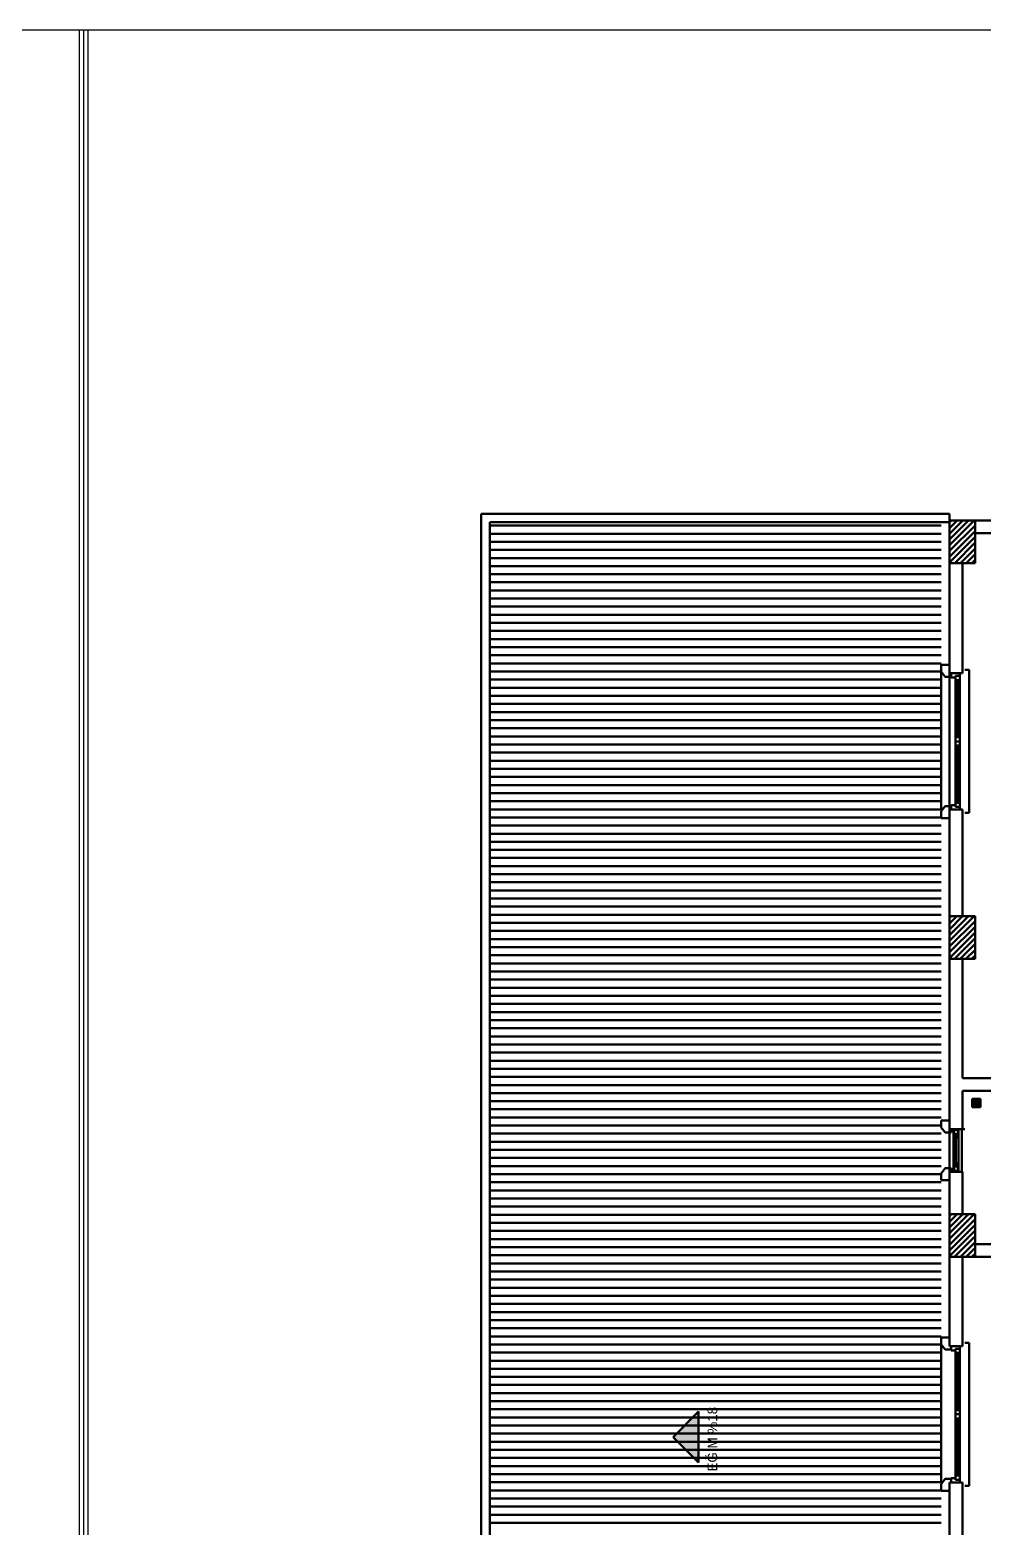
# Model space of a CAD drawing. Header units: millimetres. Extents: x 2046 to 14753, y 2361 to 29276.
# Drawn here: x 5561 to 6680, y 21453 to 23212 of the extents above; entities that cross this region are included whole.
import ezdxf

# ---------------------------------------------------------------- set-up
doc = ezdxf.new("R2010")
doc.units = ezdxf.units.MM
doc.layers.add('A.O. DUVAR', color=7, linetype='Continuous', lineweight=50)
doc.layers.add('yazi', color=251, linetype='Continuous', lineweight=25)
doc.styles.add('SS', font='arial.ttf', dxfattribs={"height": 11.5})

msp = doc.modelspace()

# ---------------------------------------------------------------- hatches: boundary and pattern name
at = {"layer": 'A.O. DUVAR'}
h = msp.add_hatch(color=256, dxfattribs=at)
h.dxf.hatch_style = 1
h.paths.add_polyline_path([(6346.454, 21589.123), (6316.454, 21559.123), (6346.454, 21529.123)])

# ---------------------------------------------------------------- linework, layer by layer
for p, q in [((6641.152, 22643.858), (6091.152, 22643.858)), ((6091.152, 22643.858), (6091.152, 20575.858)), ((6641.152, 22643.858), (6641.152, 21835.858)), ((6641.152, 22643.858), (6641.152, 22635.858)), ((6641.152, 22633.858), (6101.152, 22633.858)), ((6101.152, 22633.858), (6101.152, 20585.858)), ((6641.152, 22635.858), (6671.152, 22635.858)), ((6641.152, 22585.858), (6641.152, 22635.858)), ((6671.152, 22635.858), (6671.152, 22585.858)), ((6671.152, 22635.858), (6856.152, 22635.858)), ((6671.152, 22620.858), (6671.152, 22635.858)), ((6856.152, 22620.858), (6671.152, 22620.858)), ((6671.152, 22585.858), (6641.152, 22585.858)), ((6641.152, 22585.858), (6656.152, 22585.858)), ((6641.152, 22456.358), (6641.152, 22585.858)), ((6656.152, 22585.858), (6656.152, 22456.358)), ((6664.152, 22460.358), (6659.152, 22460.358)), ((6664.152, 22460.358), (6659.152, 22460.358)), ((6664.152, 22292.358), (6664.152, 22460.358)), ((6664.152, 22292.358), (6664.152, 22460.358)), ((6631.152, 22296.343), (6631.152, 22458.373)), ((6631.152, 22296.343), (6631.152, 22458.373)), ((6656.152, 22456.358), (6641.152, 22456.358)), ((6643.152, 22451.358), (6643.152, 22456.358)), ((6643.152, 22456.358), (6653.152, 22456.358)), ((6643.152, 22451.358), (6643.152, 22456.358)), ((6643.152, 22456.358), (6653.152, 22456.358)), ((6648.152, 22451.358), (6643.152, 22451.358)), ((6648.152, 22451.358), (6643.152, 22451.358)), ((6653.152, 22453.358), (6648.152, 22453.358)), ((6648.152, 22453.358), (6648.152, 22451.358)), ((6648.152, 22448.358), (6648.152, 22453.358)), ((6648.152, 22453.358), (6653.152, 22453.358)), ((6653.152, 22453.358), (6648.152, 22453.358)), ((6648.152, 22453.358), (6648.152, 22451.358)), ((6648.152, 22448.358), (6648.152, 22453.358)), ((6648.152, 22453.358), (6653.152, 22453.358)), ((6648.152, 22381.358), (6648.152, 22448.358)), ((6653.152, 22448.358), (6648.152, 22448.358)), ((6648.152, 22381.358), (6648.152, 22448.358)), ((6653.152, 22448.358), (6648.152, 22448.358)), ((6649.652, 22448.358), (6649.652, 22381.358)), ((6649.652, 22448.358), (6649.652, 22381.358)), ((6650.652, 22448.358), (6650.652, 22381.358)), ((6650.652, 22448.358), (6650.652, 22381.358)), ((6651.652, 22448.358), (6651.652, 22381.358)), ((6651.652, 22448.358), (6651.652, 22381.358)), ((6653.152, 22456.358), (6653.152, 22453.358)), ((6653.152, 22456.358), (6653.152, 22453.358)), ((6653.152, 22453.358), (6653.152, 22448.358)), ((6653.152, 22453.358), (6653.152, 22448.358)), ((6653.152, 22448.358), (6653.152, 22381.358)), ((6653.152, 22448.358), (6653.152, 22381.358)), ((6648.152, 22376.358), (6648.152, 22381.358)), ((6648.152, 22381.358), (6653.152, 22381.358)), ((6648.152, 22376.358), (6648.152, 22381.358)), ((6648.152, 22381.358), (6653.152, 22381.358)), ((6653.152, 22376.358), (6648.152, 22376.358)), ((6648.152, 22376.358), (6648.152, 22371.358)), ((6653.152, 22376.358), (6648.152, 22376.358)), ((6653.152, 22376.358), (6648.152, 22376.358)), ((6648.152, 22376.358), (6648.152, 22371.358)), ((6653.152, 22376.358), (6648.152, 22376.358)), ((6653.152, 22381.358), (6653.152, 22376.358)), ((6653.152, 22381.358), (6653.152, 22376.358)), ((6653.152, 22371.358), (6653.152, 22376.358)), ((6653.152, 22371.358), (6653.152, 22376.358)), ((6648.152, 22371.358), (6653.152, 22371.358)), ((6648.152, 22371.358), (6648.152, 22304.358)), ((6648.152, 22371.358), (6653.152, 22371.358)), ((6648.152, 22371.358), (6648.152, 22304.358)), ((6649.652, 22304.358), (6649.652, 22371.358)), ((6649.652, 22304.358), (6649.652, 22371.358)), ((6650.652, 22304.358), (6650.652, 22371.358)), ((6650.652, 22304.358), (6650.652, 22371.358)), ((6651.652, 22304.358), (6651.652, 22371.358)), ((6651.652, 22304.358), (6651.652, 22371.358)), ((6653.152, 22304.358), (6653.152, 22371.358)), ((6653.152, 22304.358), (6653.152, 22371.358)), ((6653.152, 22304.358), (6648.152, 22304.358)), ((6648.152, 22304.358), (6648.152, 22299.358)), ((6653.152, 22304.358), (6648.152, 22304.358)), ((6648.152, 22304.358), (6648.152, 22299.358)), ((6653.152, 22299.358), (6653.152, 22304.358)), ((6653.152, 22299.358), (6653.152, 22304.358)), ((6641.152, 22296.358), (6656.152, 22296.358)), ((6641.152, 22170.858), (6641.152, 22296.358)), ((6643.152, 22301.358), (6643.152, 22296.358)), ((6648.152, 22301.358), (6643.152, 22301.358)), ((6643.152, 22301.358), (6643.152, 22296.358)), ((6648.152, 22301.358), (6643.152, 22301.358)), ((6643.152, 22296.358), (6653.152, 22296.358)), ((6643.152, 22296.358), (6653.152, 22296.358)), ((6648.152, 22299.358), (6648.152, 22301.358)), ((6648.152, 22299.358), (6648.152, 22301.358)), ((6653.152, 22299.358), (6648.152, 22299.358)), ((6648.152, 22299.358), (6653.152, 22299.358)), ((6653.152, 22299.358), (6648.152, 22299.358)), ((6648.152, 22299.358), (6653.152, 22299.358)), ((6653.152, 22296.358), (6653.152, 22299.358)), ((6653.152, 22296.358), (6653.152, 22299.358)), ((6656.152, 22296.358), (6656.152, 22170.858)), ((6659.152, 22292.358), (6664.152, 22292.358)), ((6659.152, 22292.358), (6664.152, 22292.358)), ((6641.152, 22170.858), (6671.152, 22170.858)), ((6641.152, 22120.858), (6641.152, 22170.858)), ((6656.152, 22170.858), (6641.152, 22170.858)), ((6671.152, 22170.858), (6671.152, 22120.858)), ((6671.152, 22120.858), (6641.152, 22120.858)), ((6641.152, 21920.858), (6641.152, 22120.858)), ((6641.152, 22120.858), (6656.152, 22120.858)), ((6656.152, 22120.858), (6656.152, 21980.858)), ((6656.152, 21980.858), (7236.152, 21980.858)), ((6831.152, 21965.858), (6656.152, 21965.858)), ((6656.152, 21965.858), (6656.152, 21920.858)), ((6667.613, 21956.572), (6667.613, 21946.572)), ((6677.613, 21956.572), (6667.613, 21956.572)), ((6670.946, 21953.238), (6669.232, 21953.238)), ((6671.613, 21952.572), (6669.232, 21952.572)), ((6672.28, 21951.905), (6669.232, 21951.905)), ((6672.28, 21951.238), (6669.232, 21951.238)), ((6671.613, 21950.572), (6669.232, 21950.572)), ((6670.946, 21953.238), (6670.946, 21954.952)), ((6671.613, 21952.572), (6671.613, 21954.952)), ((6671.613, 21948.191), (6671.613, 21950.572)), ((6672.28, 21951.905), (6672.28, 21954.952)), ((6672.28, 21948.191), (6672.28, 21951.238)), ((6672.946, 21951.905), (6672.946, 21954.952)), ((6675.993, 21951.905), (6672.946, 21951.905)), ((6672.946, 21948.191), (6672.946, 21951.238)), ((6675.993, 21951.238), (6672.946, 21951.238)), ((6673.613, 21952.572), (6673.613, 21954.952)), ((6675.993, 21952.572), (6673.613, 21952.572)), ((6673.613, 21948.191), (6673.613, 21950.572)), ((6675.993, 21950.572), (6673.613, 21950.572)), ((6674.28, 21953.238), (6674.28, 21954.952)), ((6675.993, 21953.238), (6674.28, 21953.238)), ((6677.613, 21946.572), (6677.613, 21956.572)), ((6667.613, 21946.572), (6677.613, 21946.572)), ((6670.946, 21949.905), (6669.232, 21949.905)), ((6670.946, 21948.191), (6670.946, 21949.905)), ((6674.28, 21948.191), (6674.28, 21949.905)), ((6675.993, 21949.905), (6674.28, 21949.905)), ((6631.152, 21922.873), (6631.152, 21930.858)), ((6631.152, 21930.858), (6641.152, 21930.858)), ((6635.95, 21916.858), (6631.152, 21922.873)), ((6643.152, 21916.858), (6635.95, 21916.858)), ((6641.152, 21930.858), (6641.152, 21920.858)), ((6641.152, 21920.858), (6643.152, 21920.858)), ((6656.152, 21920.858), (6641.152, 21920.858)), ((6643.152, 21920.858), (6643.152, 21916.858)), ((6651.652, 21920.858), (6645.652, 21920.858)), ((6645.652, 21920.858), (6645.652, 21913.858)), ((6650.652, 21919.858), (6646.652, 21919.858)), ((6646.652, 21919.858), (6646.652, 21914.858)), ((6650.652, 21911.858), (6650.652, 21919.858)), ((6651.652, 21910.858), (6651.652, 21920.858)), ((6655.652, 21870.858), (6655.652, 21920.858)), ((6659.152, 21920.858), (6656.152, 21920.858)), ((6645.652, 21913.858), (6648.652, 21913.858)), ((6645.652, 21913.858), (6645.652, 21877.858)), ((6646.652, 21914.858), (6649.652, 21914.858)), ((6646.652, 21913.858), (6646.652, 21877.858)), ((6648.652, 21913.858), (6648.652, 21910.858)), ((6648.652, 21910.858), (6651.652, 21910.858)), ((6648.652, 21910.858), (6648.652, 21880.858)), ((6649.652, 21914.858), (6649.652, 21911.858)), ((6649.652, 21911.858), (6650.652, 21911.858)), ((6651.652, 21910.858), (6651.652, 21880.858)), ((6648.652, 21877.858), (6648.652, 21880.858)), ((6648.652, 21880.858), (6651.652, 21880.858)), ((6649.652, 21876.858), (6649.652, 21879.858)), ((6649.652, 21879.858), (6650.652, 21879.858)), ((6650.652, 21879.858), (6650.652, 21871.858)), ((6651.652, 21880.858), (6651.652, 21870.858)), ((6635.95, 21874.858), (6631.152, 21868.843)), ((6631.152, 21868.843), (6631.152, 21860.858)), ((6643.152, 21874.858), (6635.95, 21874.858)), ((6641.152, 21860.858), (6641.152, 21870.858)), ((6641.152, 21870.858), (6643.152, 21870.858)), ((6641.152, 21870.858), (6656.152, 21870.858)), ((6641.152, 21820.858), (6641.152, 21870.858)), ((6643.152, 21870.858), (6643.152, 21874.858)), ((6645.652, 21870.858), (6645.652, 21877.858)), ((6645.652, 21877.858), (6648.652, 21877.858)), ((6651.652, 21870.858), (6645.652, 21870.858)), ((6646.652, 21871.858), (6646.652, 21876.858)), ((6646.652, 21876.858), (6649.652, 21876.858)), ((6650.652, 21871.858), (6646.652, 21871.858)), ((6656.152, 21870.858), (6656.152, 21820.858)), ((6631.152, 21860.858), (6641.152, 21860.858)), ((6641.152, 21820.858), (6671.152, 21820.858)), ((6641.152, 21770.858), (6641.152, 21820.858)), ((6656.152, 21820.858), (6641.152, 21820.858)), ((6671.152, 21820.858), (6671.152, 21770.858)), ((6671.152, 21770.858), (6671.152, 21785.858)), ((6671.152, 21785.858), (6831.152, 21785.858)), ((6671.152, 21770.858), (6641.152, 21770.858)), ((6641.152, 21665.858), (6641.152, 21770.858)), ((6641.152, 21770.858), (6656.152, 21770.858)), ((6656.152, 21770.858), (6656.152, 21665.858)), ((7201.152, 21770.858), (6671.152, 21770.858)), ((6664.152, 21669.858), (6659.152, 21669.858)), ((6664.152, 21669.858), (6659.152, 21669.858)), ((6664.152, 21501.858), (6664.152, 21669.858)), ((6664.152, 21501.858), (6664.152, 21669.858)), ((6631.152, 21505.843), (6631.152, 21667.873)), ((6631.152, 21505.843), (6631.152, 21667.873)), ((6656.152, 21665.858), (6641.152, 21665.858)), ((6643.152, 21660.858), (6643.152, 21665.858)), ((6643.152, 21665.858), (6653.152, 21665.858)), ((6643.152, 21660.858), (6643.152, 21665.858)), ((6643.152, 21665.858), (6653.152, 21665.858)), ((6648.152, 21660.858), (6643.152, 21660.858)), ((6648.152, 21660.858), (6643.152, 21660.858)), ((6653.152, 21662.858), (6648.152, 21662.858)), ((6648.152, 21662.858), (6648.152, 21660.858)), ((6648.152, 21657.858), (6648.152, 21662.858)), ((6648.152, 21662.858), (6653.152, 21662.858)), ((6653.152, 21662.858), (6648.152, 21662.858)), ((6648.152, 21662.858), (6648.152, 21660.858)), ((6648.152, 21657.858), (6648.152, 21662.858)), ((6648.152, 21662.858), (6653.152, 21662.858)), ((6648.152, 21590.858), (6648.152, 21657.858)), ((6653.152, 21657.858), (6648.152, 21657.858)), ((6648.152, 21590.858), (6648.152, 21657.858)), ((6653.152, 21657.858), (6648.152, 21657.858)), ((6649.652, 21657.858), (6649.652, 21590.858)), ((6649.652, 21657.858), (6649.652, 21590.858)), ((6650.652, 21657.858), (6650.652, 21590.858)), ((6650.652, 21657.858), (6650.652, 21590.858)), ((6651.652, 21657.858), (6651.652, 21590.858)), ((6651.652, 21657.858), (6651.652, 21590.858)), ((6653.152, 21665.858), (6653.152, 21662.858)), ((6653.152, 21665.858), (6653.152, 21662.858)), ((6653.152, 21662.858), (6653.152, 21657.858)), ((6653.152, 21662.858), (6653.152, 21657.858)), ((6653.152, 21657.858), (6653.152, 21590.858)), ((6653.152, 21657.858), (6653.152, 21590.858)), ((6316.454, 21559.123), (6346.454, 21589.123)), ((6346.454, 21589.123), (6346.454, 21529.123)), ((6648.152, 21585.858), (6648.152, 21590.858)), ((6648.152, 21590.858), (6653.152, 21590.858)), ((6648.152, 21585.858), (6648.152, 21590.858)), ((6648.152, 21590.858), (6653.152, 21590.858)), ((6653.152, 21585.858), (6648.152, 21585.858)), ((6648.152, 21585.858), (6648.152, 21580.858)), ((6653.152, 21585.858), (6648.152, 21585.858)), ((6653.152, 21585.858), (6648.152, 21585.858)), ((6648.152, 21585.858), (6648.152, 21580.858)), ((6653.152, 21585.858), (6648.152, 21585.858)), ((6648.152, 21580.858), (6653.152, 21580.858)), ((6648.152, 21580.858), (6648.152, 21513.858)), ((6648.152, 21580.858), (6653.152, 21580.858)), ((6648.152, 21580.858), (6648.152, 21513.858)), ((6649.652, 21513.858), (6649.652, 21580.858)), ((6649.652, 21513.858), (6649.652, 21580.858)), ((6650.652, 21513.858), (6650.652, 21580.858)), ((6650.652, 21513.858), (6650.652, 21580.858)), ((6651.652, 21513.858), (6651.652, 21580.858)), ((6651.652, 21513.858), (6651.652, 21580.858)), ((6653.152, 21590.858), (6653.152, 21585.858)), ((6653.152, 21590.858), (6653.152, 21585.858)), ((6653.152, 21580.858), (6653.152, 21585.858)), ((6653.152, 21580.858), (6653.152, 21585.858)), ((6653.152, 21513.858), (6653.152, 21580.858)), ((6653.152, 21513.858), (6653.152, 21580.858)), ((6346.454, 21529.123), (6316.454, 21559.123)), ((6643.152, 21510.858), (6643.152, 21505.858)), ((6648.152, 21510.858), (6643.152, 21510.858)), ((6643.152, 21510.858), (6643.152, 21505.858)), ((6648.152, 21510.858), (6643.152, 21510.858)), ((6653.152, 21513.858), (6648.152, 21513.858)), ((6648.152, 21513.858), (6648.152, 21508.858)), ((6653.152, 21513.858), (6648.152, 21513.858)), ((6648.152, 21513.858), (6648.152, 21508.858)), ((6648.152, 21508.858), (6648.152, 21510.858)), ((6648.152, 21508.858), (6648.152, 21510.858)), ((6653.152, 21508.858), (6653.152, 21513.858)), ((6653.152, 21508.858), (6653.152, 21513.858)), ((6641.152, 21400.858), (6641.152, 21505.858)), ((6641.152, 21505.858), (6656.152, 21505.858)), ((6643.152, 21505.858), (6653.152, 21505.858)), ((6643.152, 21505.858), (6653.152, 21505.858)), ((6653.152, 21508.858), (6648.152, 21508.858)), ((6648.152, 21508.858), (6653.152, 21508.858)), ((6653.152, 21508.858), (6648.152, 21508.858)), ((6648.152, 21508.858), (6653.152, 21508.858)), ((6653.152, 21505.858), (6653.152, 21508.858)), ((6653.152, 21505.858), (6653.152, 21508.858)), ((6656.152, 21505.858), (6656.152, 21400.858)), ((6659.152, 21501.858), (6664.152, 21501.858)), ((6659.152, 21501.858), (6664.152, 21501.858))]:
    msp.add_line(p, q, dxfattribs=at)
at = {"layer": 'A.O. DUVAR', "linetype": 'Continuous', "transparency": 33554488}
for p, q in [((6631.152, 22629.907), (6101.152, 22629.907)), ((6631.152, 22620.382), (6101.152, 22620.382)), ((6631.152, 22610.857), (6101.152, 22610.857)), ((6631.152, 22601.332), (6101.152, 22601.332)), ((6631.152, 22591.807), (6101.152, 22591.807)), ((6631.152, 22582.282), (6101.152, 22582.282)), ((6631.152, 22572.757), (6101.152, 22572.757)), ((6631.152, 22563.232), (6101.152, 22563.232)), ((6631.152, 22553.707), (6101.152, 22553.707)), ((6631.152, 22544.182), (6101.152, 22544.182)), ((6631.152, 22534.657), (6101.152, 22534.657)), ((6631.152, 22525.132), (6101.152, 22525.132)), ((6631.152, 22515.607), (6101.152, 22515.607)), ((6631.152, 22506.082), (6101.152, 22506.082)), ((6631.152, 22496.557), (6101.152, 22496.557)), ((6631.152, 22487.032), (6101.152, 22487.032)), ((6631.152, 22477.507), (6101.152, 22477.507)), ((6631.152, 22467.982), (6101.152, 22467.982)), ((6631.152, 22458.457), (6101.152, 22458.457)), ((6631.152, 22448.932), (6101.152, 22448.932)), ((6631.152, 22439.407), (6101.152, 22439.407)), ((6631.152, 22429.882), (6101.152, 22429.882)), ((6631.152, 22420.357), (6101.152, 22420.357)), ((6631.152, 22410.832), (6101.152, 22410.832)), ((6631.152, 22401.307), (6101.152, 22401.307)), ((6631.152, 22391.782), (6101.152, 22391.782)), ((6631.152, 22382.257), (6101.152, 22382.257)), ((6631.152, 22372.732), (6101.152, 22372.732)), ((6631.152, 22363.207), (6101.152, 22363.207)), ((6631.152, 22353.682), (6101.152, 22353.682)), ((6631.152, 22344.157), (6101.152, 22344.157)), ((6631.152, 22334.632), (6101.152, 22334.632)), ((6631.152, 22325.107), (6101.152, 22325.107)), ((6631.152, 22315.582), (6101.152, 22315.582)), ((6631.152, 22306.057), (6101.152, 22306.057)), ((6631.152, 22296.532), (6101.152, 22296.532)), ((6631.152, 22287.007), (6101.152, 22287.007)), ((6631.152, 22277.482), (6101.152, 22277.482)), ((6631.152, 22267.957), (6101.152, 22267.957)), ((6631.152, 22258.432), (6101.152, 22258.432)), ((6631.152, 22248.907), (6101.152, 22248.907)), ((6631.152, 22239.382), (6101.152, 22239.382)), ((6631.152, 22229.857), (6101.152, 22229.857)), ((6631.152, 22220.332), (6101.152, 22220.332)), ((6631.152, 22210.807), (6101.152, 22210.807)), ((6631.152, 22201.282), (6101.152, 22201.282)), ((6631.152, 22191.757), (6101.152, 22191.757)), ((6631.152, 22182.232), (6101.152, 22182.232)), ((6631.152, 22172.707), (6101.152, 22172.707)), ((6631.152, 22163.182), (6101.152, 22163.182)), ((6631.152, 22153.657), (6101.152, 22153.657)), ((6631.152, 22144.132), (6101.152, 22144.132)), ((6631.152, 22134.607), (6101.152, 22134.607)), ((6631.152, 22125.082), (6101.152, 22125.082)), ((6631.152, 22115.557), (6101.152, 22115.557)), ((6631.152, 22106.032), (6101.152, 22106.032)), ((6631.152, 22096.507), (6101.152, 22096.507)), ((6631.152, 22086.982), (6101.152, 22086.982)), ((6631.152, 22077.457), (6101.152, 22077.457)), ((6631.152, 22067.932), (6101.152, 22067.932)), ((6631.152, 22058.407), (6101.152, 22058.407)), ((6631.152, 22048.882), (6101.152, 22048.882)), ((6631.152, 22039.357), (6101.152, 22039.357)), ((6631.152, 22029.832), (6101.152, 22029.832)), ((6631.152, 22020.307), (6101.152, 22020.307)), ((6631.152, 22010.782), (6101.152, 22010.782)), ((6631.152, 22001.257), (6101.152, 22001.257)), ((6631.152, 21991.732), (6101.152, 21991.732)), ((6631.152, 21982.207), (6101.152, 21982.207)), ((6631.152, 21972.682), (6101.152, 21972.682)), ((6631.152, 21963.157), (6101.152, 21963.157)), ((6631.152, 21953.632), (6101.152, 21953.632)), ((6631.152, 21944.107), (6101.152, 21944.107)), ((6631.152, 21934.582), (6101.152, 21934.582)), ((6631.152, 21925.057), (6101.152, 21925.057)), ((6631.152, 21915.532), (6101.152, 21915.532)), ((6631.152, 21906.007), (6101.152, 21906.007)), ((6631.152, 21896.482), (6101.152, 21896.482)), ((6631.152, 21886.957), (6101.152, 21886.957)), ((6631.152, 21877.432), (6101.152, 21877.432)), ((6631.152, 21867.907), (6101.152, 21867.907)), ((6631.152, 21858.382), (6101.152, 21858.382)), ((6631.152, 21848.857), (6101.152, 21848.857)), ((6631.152, 21839.332), (6101.152, 21839.332)), ((6631.152, 21829.807), (6101.152, 21829.807)), ((6631.152, 21820.282), (6101.152, 21820.282)), ((6631.152, 21810.757), (6101.152, 21810.757)), ((6631.152, 21801.232), (6101.152, 21801.232)), ((6631.152, 21791.707), (6101.152, 21791.707)), ((6631.152, 21782.182), (6101.152, 21782.182)), ((6631.152, 21772.657), (6101.152, 21772.657)), ((6631.152, 21763.132), (6101.152, 21763.132)), ((6631.152, 21753.607), (6101.152, 21753.607)), ((6631.152, 21744.082), (6101.152, 21744.082)), ((6631.152, 21734.557), (6101.152, 21734.557)), ((6631.152, 21725.032), (6101.152, 21725.032)), ((6631.152, 21715.507), (6101.152, 21715.507)), ((6631.152, 21705.982), (6101.152, 21705.982)), ((6631.152, 21696.457), (6101.152, 21696.457)), ((6631.152, 21686.932), (6101.152, 21686.932)), ((6631.152, 21677.407), (6101.152, 21677.407)), ((6631.152, 21667.882), (6101.152, 21667.882)), ((6631.152, 21658.357), (6101.152, 21658.357)), ((6631.152, 21648.832), (6101.152, 21648.832)), ((6631.152, 21639.307), (6101.152, 21639.307)), ((6631.152, 21629.782), (6101.152, 21629.782)), ((6631.152, 21620.257), (6101.152, 21620.257)), ((6631.152, 21610.732), (6101.152, 21610.732)), ((6631.152, 21601.207), (6101.152, 21601.207)), ((6631.152, 21591.682), (6101.152, 21591.682)), ((6631.152, 21582.157), (6101.152, 21582.157)), ((6631.152, 21572.632), (6101.152, 21572.632)), ((6631.152, 21563.107), (6101.152, 21563.107)), ((6631.152, 21553.582), (6101.152, 21553.582)), ((6631.152, 21544.057), (6101.152, 21544.057)), ((6631.152, 21534.532), (6101.152, 21534.532)), ((6631.152, 21525.007), (6101.152, 21525.007)), ((6631.152, 21515.482), (6101.152, 21515.482)), ((6631.152, 21505.957), (6101.152, 21505.957)), ((6631.152, 21496.432), (6101.152, 21496.432)), ((6631.152, 21486.907), (6101.152, 21486.907)), ((6631.152, 21477.382), (6101.152, 21477.382)), ((6631.152, 21467.857), (6101.152, 21467.857)), ((6631.152, 21458.332), (6101.152, 21458.332))]:
    msp.add_line(p, q, dxfattribs=at)
at = {"layer": 'A.O. DUVAR', "linetype": 'Continuous', "ltscale": 10}
for p, q in [((6641.152, 22633.745), (6643.265, 22635.858)), ((6641.152, 22627.01), (6650, 22635.858)), ((6641.152, 22620.275), (6656.736, 22635.858)), ((6641.152, 22613.54), (6663.471, 22635.858)), ((6641.152, 22606.805), (6670.206, 22635.858)), ((6641.152, 22600.069), (6671.152, 22630.069)), ((6641.152, 22593.334), (6671.152, 22623.334)), ((6643.66, 22632.885), (6643.66, 22632.885)), ((6643.66, 22626.15), (6643.66, 22626.15)), ((6643.66, 22619.415), (6643.66, 22619.415)), ((6647.027, 22629.517), (6647.027, 22629.517)), ((6647.027, 22622.782), (6647.027, 22622.782)), ((6650.395, 22632.885), (6650.395, 22632.885)), ((6650.395, 22626.15), (6650.395, 22626.15)), ((6650.395, 22619.415), (6650.395, 22619.415)), ((6653.762, 22629.517), (6653.762, 22629.517)), ((6653.762, 22622.782), (6653.762, 22622.782)), ((6657.13, 22632.885), (6657.13, 22632.885)), ((6657.13, 22626.15), (6657.13, 22626.15)), ((6657.13, 22619.415), (6657.13, 22619.415)), ((6660.497, 22629.517), (6660.497, 22629.517)), ((6660.497, 22622.782), (6660.497, 22622.782)), ((6663.865, 22632.885), (6663.865, 22632.885)), ((6663.865, 22626.15), (6663.865, 22626.15)), ((6663.865, 22619.415), (6663.865, 22619.415)), ((6667.233, 22629.517), (6667.233, 22629.517)), ((6667.233, 22622.782), (6667.233, 22622.782)), ((6670.6, 22632.885), (6670.6, 22632.885)), ((6670.6, 22626.15), (6670.6, 22626.15)), ((6670.6, 22619.415), (6670.6, 22619.415)), ((6641.152, 22586.599), (6671.152, 22616.599)), ((6643.66, 22612.679), (6643.66, 22612.679)), ((6643.66, 22605.944), (6643.66, 22605.944)), ((6647.027, 22616.047), (6647.027, 22616.047)), ((6647.027, 22609.312), (6647.027, 22609.312)), ((6647.027, 22602.577), (6647.027, 22602.577)), ((6647.147, 22585.858), (6671.152, 22609.864)), ((6650.395, 22612.679), (6650.395, 22612.679)), ((6650.395, 22605.944), (6650.395, 22605.944)), ((6653.762, 22616.047), (6653.762, 22616.047)), ((6653.762, 22609.312), (6653.762, 22609.312)), ((6653.762, 22602.577), (6653.762, 22602.577)), ((6653.882, 22585.858), (6671.152, 22603.129)), ((6657.13, 22612.679), (6657.13, 22612.679)), ((6657.13, 22605.944), (6657.13, 22605.944)), ((6660.497, 22616.047), (6660.497, 22616.047)), ((6660.497, 22609.312), (6660.497, 22609.312)), ((6660.497, 22602.577), (6660.497, 22602.577)), ((6663.865, 22612.679), (6663.865, 22612.679)), ((6663.865, 22605.944), (6663.865, 22605.944)), ((6667.233, 22616.047), (6667.233, 22616.047)), ((6667.233, 22609.312), (6667.233, 22609.312)), ((6667.233, 22602.577), (6667.233, 22602.577)), ((6670.6, 22612.679), (6670.6, 22612.679)), ((6670.6, 22605.944), (6670.6, 22605.944)), ((6643.66, 22599.209), (6643.66, 22599.209)), ((6643.66, 22592.474), (6643.66, 22592.474)), ((6647.027, 22595.841), (6647.027, 22595.841)), ((6647.027, 22589.106), (6647.027, 22589.106)), ((6650.395, 22599.209), (6650.395, 22599.209)), ((6650.395, 22592.474), (6650.395, 22592.474)), ((6653.762, 22595.841), (6653.762, 22595.841)), ((6653.762, 22589.106), (6653.762, 22589.106)), ((6657.13, 22599.209), (6657.13, 22599.209)), ((6657.13, 22592.474), (6657.13, 22592.474)), ((6660.497, 22595.841), (6660.497, 22595.841)), ((6660.497, 22589.106), (6660.497, 22589.106)), ((6660.617, 22585.858), (6671.152, 22596.393)), ((6663.865, 22599.209), (6663.865, 22599.209)), ((6663.865, 22592.474), (6663.865, 22592.474)), ((6667.233, 22595.841), (6667.233, 22595.841)), ((6667.233, 22589.106), (6667.233, 22589.106)), ((6667.352, 22585.858), (6671.152, 22589.658)), ((6670.6, 22599.209), (6670.6, 22599.209)), ((6670.6, 22592.474), (6670.6, 22592.474)), ((6641.152, 22169.017), (6642.994, 22170.858)), ((6641.152, 22162.282), (6649.729, 22170.858)), ((6641.152, 22155.547), (6656.464, 22170.858)), ((6641.152, 22148.812), (6663.199, 22170.858)), ((6641.152, 22142.076), (6669.934, 22170.858)), ((6641.152, 22135.341), (6671.152, 22165.341)), ((6643.66, 22168.157), (6643.66, 22168.157)), ((6643.66, 22161.421), (6643.66, 22161.421)), ((6647.027, 22164.789), (6647.027, 22164.789)), ((6650.395, 22168.157), (6650.395, 22168.157)), ((6650.395, 22161.421), (6650.395, 22161.421)), ((6653.762, 22164.789), (6653.762, 22164.789)), ((6657.13, 22168.157), (6657.13, 22168.157)), ((6657.13, 22161.421), (6657.13, 22161.421)), ((6660.497, 22164.789), (6660.497, 22164.789)), ((6663.865, 22168.157), (6663.865, 22168.157)), ((6663.865, 22161.421), (6663.865, 22161.421)), ((6667.233, 22164.789), (6667.233, 22164.789)), ((6670.6, 22168.157), (6670.6, 22168.157)), ((6670.6, 22161.421), (6670.6, 22161.421)), ((6641.152, 22128.606), (6671.152, 22158.606)), ((6641.152, 22121.871), (6671.152, 22151.871)), ((6643.66, 22154.686), (6643.66, 22154.686)), ((6643.66, 22147.951), (6643.66, 22147.951)), ((6646.875, 22120.858), (6671.152, 22145.136)), ((6647.027, 22158.054), (6647.027, 22158.054)), ((6647.027, 22151.319), (6647.027, 22151.319)), ((6647.027, 22144.584), (6647.027, 22144.584)), ((6650.395, 22154.686), (6650.395, 22154.686)), ((6650.395, 22147.951), (6650.395, 22147.951)), ((6653.762, 22158.054), (6653.762, 22158.054)), ((6653.762, 22151.319), (6653.762, 22151.319)), ((6653.762, 22144.584), (6653.762, 22144.584)), ((6657.13, 22154.686), (6657.13, 22154.686)), ((6657.13, 22147.951), (6657.13, 22147.951)), ((6660.497, 22158.054), (6660.497, 22158.054)), ((6660.497, 22151.319), (6660.497, 22151.319)), ((6660.497, 22144.584), (6660.497, 22144.584)), ((6663.865, 22154.686), (6663.865, 22154.686)), ((6663.865, 22147.951), (6663.865, 22147.951)), ((6667.233, 22158.054), (6667.233, 22158.054)), ((6667.233, 22151.319), (6667.233, 22151.319)), ((6667.233, 22144.584), (6667.233, 22144.584)), ((6670.6, 22154.686), (6670.6, 22154.686)), ((6670.6, 22147.951), (6670.6, 22147.951)), ((6643.66, 22141.216), (6643.66, 22141.216)), ((6643.66, 22134.481), (6643.66, 22134.481)), ((6643.66, 22127.746), (6643.66, 22127.746)), ((6647.027, 22137.848), (6647.027, 22137.848)), ((6647.027, 22131.113), (6647.027, 22131.113)), ((6650.395, 22141.216), (6650.395, 22141.216)), ((6650.395, 22134.481), (6650.395, 22134.481)), ((6650.395, 22127.746), (6650.395, 22127.746)), ((6653.61, 22120.858), (6671.152, 22138.4)), ((6653.762, 22137.848), (6653.762, 22137.848)), ((6653.762, 22131.113), (6653.762, 22131.113)), ((6657.13, 22141.216), (6657.13, 22141.216)), ((6657.13, 22134.481), (6657.13, 22134.481)), ((6657.13, 22127.746), (6657.13, 22127.746)), ((6660.345, 22120.858), (6671.152, 22131.665)), ((6660.497, 22137.848), (6660.497, 22137.848)), ((6660.497, 22131.113), (6660.497, 22131.113)), ((6663.865, 22141.216), (6663.865, 22141.216)), ((6663.865, 22134.481), (6663.865, 22134.481)), ((6663.865, 22127.746), (6663.865, 22127.746)), ((6667.233, 22137.848), (6667.233, 22137.848)), ((6667.233, 22131.113), (6667.233, 22131.113)), ((6670.6, 22141.216), (6670.6, 22141.216)), ((6670.6, 22134.481), (6670.6, 22134.481)), ((6670.6, 22127.746), (6670.6, 22127.746)), ((6643.66, 22121.01), (6643.66, 22121.01)), ((6647.027, 22124.378), (6647.027, 22124.378)), ((6650.395, 22121.01), (6650.395, 22121.01)), ((6653.762, 22124.378), (6653.762, 22124.378)), ((6657.13, 22121.01), (6657.13, 22121.01)), ((6660.497, 22124.378), (6660.497, 22124.378)), ((6663.865, 22121.01), (6663.865, 22121.01)), ((6667.081, 22120.858), (6671.152, 22124.93)), ((6667.233, 22124.378), (6667.233, 22124.378)), ((6670.6, 22121.01), (6670.6, 22121.01)), ((6641.152, 21818.787), (6643.224, 21820.858)), ((6641.152, 21812.052), (6649.959, 21820.858)), ((6641.152, 21805.317), (6656.694, 21820.858)), ((6641.152, 21798.582), (6663.429, 21820.858)), ((6641.152, 21791.846), (6670.164, 21820.858)), ((6641.152, 21785.111), (6671.152, 21815.111)), ((6643.66, 21817.927), (6643.66, 21817.927)), ((6643.66, 21811.192), (6643.66, 21811.192)), ((6647.027, 21814.559), (6647.027, 21814.559)), ((6650.395, 21817.927), (6650.395, 21817.927)), ((6650.395, 21811.192), (6650.395, 21811.192)), ((6653.762, 21814.559), (6653.762, 21814.559)), ((6657.13, 21817.927), (6657.13, 21817.927)), ((6657.13, 21811.192), (6657.13, 21811.192)), ((6660.497, 21814.559), (6660.497, 21814.559)), ((6663.865, 21817.927), (6663.865, 21817.927)), ((6663.865, 21811.192), (6663.865, 21811.192)), ((6667.233, 21814.559), (6667.233, 21814.559)), ((6670.6, 21817.927), (6670.6, 21817.927)), ((6670.6, 21811.192), (6670.6, 21811.192)), ((6641.152, 21778.376), (6671.152, 21808.376)), ((6641.152, 21771.641), (6671.152, 21801.641)), ((6643.66, 21804.456), (6643.66, 21804.456)), ((6643.66, 21797.721), (6643.66, 21797.721)), ((6647.027, 21807.824), (6647.027, 21807.824)), ((6647.027, 21801.089), (6647.027, 21801.089)), ((6647.027, 21794.354), (6647.027, 21794.354)), ((6647.105, 21770.858), (6671.152, 21794.906)), ((6650.395, 21804.456), (6650.395, 21804.456)), ((6650.395, 21797.721), (6650.395, 21797.721)), ((6653.762, 21807.824), (6653.762, 21807.824)), ((6653.762, 21801.089), (6653.762, 21801.089)), ((6653.762, 21794.354), (6653.762, 21794.354)), ((6657.13, 21804.456), (6657.13, 21804.456)), ((6657.13, 21797.721), (6657.13, 21797.721)), ((6660.497, 21807.824), (6660.497, 21807.824)), ((6660.497, 21801.089), (6660.497, 21801.089)), ((6660.497, 21794.354), (6660.497, 21794.354)), ((6663.865, 21804.456), (6663.865, 21804.456)), ((6663.865, 21797.721), (6663.865, 21797.721)), ((6667.233, 21807.824), (6667.233, 21807.824)), ((6667.233, 21801.089), (6667.233, 21801.089)), ((6667.233, 21794.354), (6667.233, 21794.354)), ((6670.6, 21804.456), (6670.6, 21804.456)), ((6670.6, 21797.721), (6670.6, 21797.721)), ((6643.66, 21790.986), (6643.66, 21790.986)), ((6643.66, 21784.251), (6643.66, 21784.251)), ((6643.66, 21777.516), (6643.66, 21777.516)), ((6647.027, 21787.618), (6647.027, 21787.618)), ((6647.027, 21780.883), (6647.027, 21780.883)), ((6650.395, 21790.986), (6650.395, 21790.986)), ((6650.395, 21784.251), (6650.395, 21784.251)), ((6650.395, 21777.516), (6650.395, 21777.516)), ((6653.762, 21787.618), (6653.762, 21787.618)), ((6653.762, 21780.883), (6653.762, 21780.883)), ((6653.84, 21770.858), (6671.152, 21788.17)), ((6657.13, 21790.986), (6657.13, 21790.986)), ((6657.13, 21784.251), (6657.13, 21784.251)), ((6657.13, 21777.516), (6657.13, 21777.516)), ((6660.497, 21787.618), (6660.497, 21787.618)), ((6660.497, 21780.883), (6660.497, 21780.883)), ((6660.575, 21770.858), (6671.152, 21781.435)), ((6663.865, 21790.986), (6663.865, 21790.986)), ((6663.865, 21784.251), (6663.865, 21784.251)), ((6663.865, 21777.516), (6663.865, 21777.516)), ((6667.233, 21787.618), (6667.233, 21787.618)), ((6667.233, 21780.883), (6667.233, 21780.883)), ((6667.311, 21770.858), (6671.152, 21774.7)), ((6670.6, 21790.986), (6670.6, 21790.986)), ((6670.6, 21784.251), (6670.6, 21784.251)), ((6670.6, 21777.516), (6670.6, 21777.516)), ((6647.027, 21774.148), (6647.027, 21774.148)), ((6653.762, 21774.148), (6653.762, 21774.148)), ((6660.497, 21774.148), (6660.497, 21774.148)), ((6667.233, 21774.148), (6667.233, 21774.148))]:
    msp.add_line(p, q, dxfattribs=at)
at = {"layer": 'A.O. DUVAR', "ltscale": 100}
for p, q in [((6631.152, 22458.373), (6631.152, 22466.358)), ((6631.152, 22466.358), (6641.152, 22466.358)), ((6631.152, 22458.373), (6631.152, 22466.358)), ((6631.152, 22466.358), (6641.152, 22466.358)), ((6641.152, 22466.358), (6641.152, 22456.358)), ((6641.152, 22466.358), (6641.152, 22456.358)), ((6635.95, 22452.358), (6631.152, 22458.373)), ((6635.95, 22452.358), (6631.152, 22458.373)), ((6643.152, 22452.358), (6635.95, 22452.358)), ((6643.152, 22452.358), (6635.95, 22452.358)), ((6641.152, 22456.358), (6643.152, 22456.358)), ((6641.152, 22456.358), (6643.152, 22456.358)), ((6643.152, 22456.358), (6643.152, 22452.358)), ((6643.152, 22456.358), (6643.152, 22452.358)), ((6635.95, 22300.358), (6631.152, 22294.343)), ((6635.95, 22300.358), (6631.152, 22294.343)), ((6631.152, 22294.343), (6631.152, 22286.358)), ((6631.152, 22294.343), (6631.152, 22286.358)), ((6631.152, 22286.358), (6641.152, 22286.358)), ((6631.152, 22286.358), (6641.152, 22286.358)), ((6643.152, 22300.358), (6635.95, 22300.358)), ((6643.152, 22300.358), (6635.95, 22300.358)), ((6641.152, 22286.358), (6641.152, 22296.358)), ((6641.152, 22296.358), (6643.152, 22296.358)), ((6641.152, 22286.358), (6641.152, 22296.358)), ((6641.152, 22296.358), (6643.152, 22296.358)), ((6643.152, 22296.358), (6643.152, 22300.358)), ((6643.152, 22296.358), (6643.152, 22300.358)), ((6631.152, 21667.873), (6631.152, 21675.858)), ((6631.152, 21675.858), (6641.152, 21675.858)), ((6631.152, 21667.873), (6631.152, 21675.858)), ((6631.152, 21675.858), (6641.152, 21675.858)), ((6641.152, 21675.858), (6641.152, 21665.858)), ((6641.152, 21675.858), (6641.152, 21665.858)), ((6635.95, 21661.858), (6631.152, 21667.873)), ((6635.95, 21661.858), (6631.152, 21667.873)), ((6643.152, 21661.858), (6635.95, 21661.858)), ((6643.152, 21661.858), (6635.95, 21661.858)), ((6641.152, 21665.858), (6643.152, 21665.858)), ((6641.152, 21665.858), (6643.152, 21665.858)), ((6643.152, 21665.858), (6643.152, 21661.858)), ((6643.152, 21665.858), (6643.152, 21661.858)), ((6635.95, 21509.858), (6631.152, 21503.843)), ((6635.95, 21509.858), (6631.152, 21503.843)), ((6631.152, 21503.843), (6631.152, 21495.858)), ((6631.152, 21503.843), (6631.152, 21495.858)), ((6631.152, 21495.858), (6641.152, 21495.858)), ((6631.152, 21495.858), (6641.152, 21495.858)), ((6643.152, 21509.858), (6635.95, 21509.858)), ((6643.152, 21509.858), (6635.95, 21509.858)), ((6641.152, 21495.858), (6641.152, 21505.858)), ((6641.152, 21505.858), (6643.152, 21505.858)), ((6641.152, 21495.858), (6641.152, 21505.858)), ((6641.152, 21505.858), (6643.152, 21505.858)), ((6643.152, 21505.858), (6643.152, 21509.858)), ((6643.152, 21505.858), (6643.152, 21509.858))]:
    msp.add_line(p, q, dxfattribs=at)
at = {"layer": 'A.O. DUVAR'}
msp.add_circle((6672.613, 21951.572), 4.333, dxfattribs=at)
for centre, start, end in [((6669.283, 21952.905), 98.69446, 261.30554), ((6669.283, 21951.572), 98.69446, 261.30554), ((6669.283, 21950.238), 98.69446, 261.30554), ((6671.28, 21954.901), 8.69446, 171.30554), ((6672.613, 21954.901), 8.69446, 171.30554), ((6673.946, 21954.901), 8.69446, 171.30554), ((6675.942, 21952.905), 278.69446, 81.30554), ((6675.942, 21951.572), 278.69446, 81.30554), ((6675.942, 21950.238), 278.69446, 81.30554), ((6671.28, 21948.242), 188.69446, 351.30554), ((6672.613, 21948.242), 188.69446, 351.30554), ((6673.946, 21948.242), 188.69446, 351.30554)]:
    msp.add_arc(centre, 0.337, start, end, dxfattribs=at)
at = {"layer": 'yazi'}
for points in [[(3020.515, 23212.18), (11459.215, 23212.18)], [(5619.065, 23212.18), (5619.065, 20217.084)], [(5624.065, 23212.18), (5624.065, 20217.084)], [(5629.065, 23212.18), (5629.065, 20217.084)]]:
    msp.add_lwpolyline(points, dxfattribs=at)

# ---------------------------------------------------------------- texts
at = {"layer": 'A.O. DUVAR', "style": 'SS'}
msp.add_text('EĞİM %%%18 ', height=11.23635, rotation=90, dxfattribs=at).set_placement((6368.202, 21518.618))

doc.saveas('drawing.dxf')
